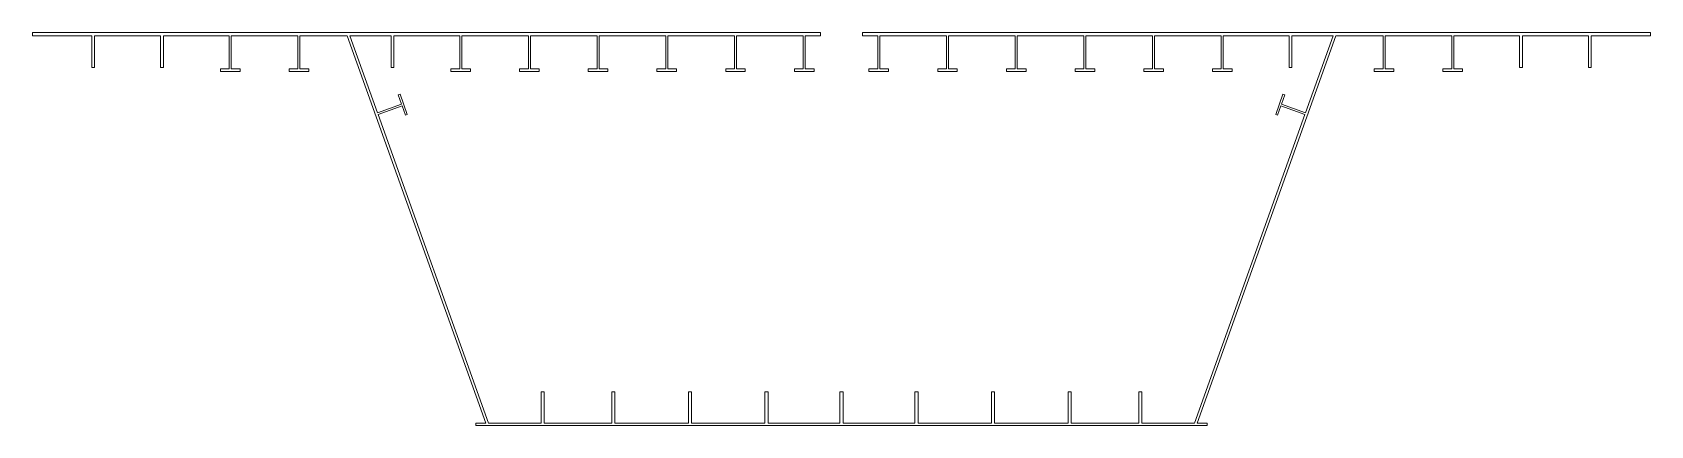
# Model space of a CAD drawing. Header units: millimetres. Extents: x 35651 to 43896, y -2000 to 0.
import ezdxf

# ---------------------------------------------------------------- set-up
doc = ezdxf.new("R2010")
doc.units = ezdxf.units.MM
doc.layers.add('钢构件', color=3, linetype='Continuous', lineweight=15)

msp = doc.modelspace()

# ---------------------------------------------------------------- linework, layer by layer
at = {"layer": '钢构件'}
msp.add_lwpolyline([(37561.5, -417.8), (37524.4, -314.3), (37514.9, -317.6), (37531.8, -364.7), (37409.5, -408.6), (37269.4, -18), (37478.5, -18), (37478.5, -178), (37492.5, -178), (37492.5, -18), (37828.5, -18), (37828.5, -186), (37783.5, -186), (37783.5, -198), (37883.5, -198), (37883.5, -186), (37838.5, -186), (37838.5, -18), (38178.5, -18), (38178.5, -186), (38133.5, -186), (38133.5, -198), (38233.5, -198), (38233.5, -186), (38188.5, -186), (38188.5, -18), (38528.5, -18), (38528.5, -186), (38483.5, -186), (38483.5, -198), (38583.5, -198), (38583.5, -186), (38538.5, -186), (38538.5, -18), (38878.5, -18), (38878.5, -186), (38833.5, -186), (38833.5, -198), (38933.5, -198), (38933.5, -186), (38888.5, -186), (38888.5, -18), (39228.5, -18), (39228.5, -186), (39183.5, -186), (39183.5, -198), (39283.5, -198), (39283.5, -186), (39238.5, -186), (39238.5, -18), (39578.5, -18), (39578.5, -186), (39533.5, -186), (39533.5, -198), (39633.5, -198), (39633.5, -186), (39588.5, -186), (39588.5, -18), (39666.3, -18), (39666.3, 0), (37254.5, 0), (35651.2, 0), (35651.2, -18), (35954.5, -18), (35954.5, -178), (35968.5, -178), (35968.5, -18), (36304.5, -18), (36304.5, -178), (36318.5, -178), (36318.5, -18), (36654.5, -18), (36654.5, -186), (36609.5, -186), (36609.5, -198), (36709.5, -198), (36709.5, -186), (36664.5, -186), (36664.5, -18), (37004.5, -18), (37004.5, -186), (36959.5, -186), (36959.5, -198), (37059.5, -198), (37059.5, -186), (37014.5, -186), (37014.5, -18), (37254.5, -18), (37961, -1988), (37911, -1988), (37911, -2000), (39715, -2000), (39773.5, -2000), (39832, -2000), (41636, -2000), (41636, -1988), (41586, -1988), (42292.5, -18), (42532.5, -18), (42532.5, -186), (42487.5, -186), (42487.5, -198), (42587.5, -198), (42587.5, -186), (42542.5, -186), (42542.5, -18), (42882.5, -18), (42882.5, -186), (42837.5, -186), (42837.5, -198), (42937.5, -198), (42937.5, -186), (42892.5, -186), (42892.5, -18), (43228.5, -18), (43228.5, -178), (43242.5, -178), (43242.5, -18), (43578.5, -18), (43578.5, -178), (43592.5, -178), (43592.5, -18), (43895.8, -18), (43895.8, 0), (42292.5, 0), (39880.7, 0), (39880.7, -18), (39958.5, -18), (39958.5, -186), (39913.5, -186), (39913.5, -198), (40013.5, -198), (40013.5, -186), (39968.5, -186), (39968.5, -18), (40308.5, -18), (40308.5, -186), (40263.5, -186), (40263.5, -198), (40363.5, -198), (40363.5, -186), (40318.5, -186), (40318.5, -18), (40658.5, -18), (40658.5, -186), (40613.5, -186), (40613.5, -198), (40713.5, -198), (40713.5, -186), (40668.5, -186), (40668.5, -18), (41008.5, -18), (41008.5, -186), (40963.5, -186), (40963.5, -198), (41063.5, -198), (41063.5, -186), (41018.5, -186), (41018.5, -18), (41358.5, -18), (41358.5, -186), (41313.5, -186), (41313.5, -198), (41413.5, -198), (41413.5, -186), (41368.5, -186), (41368.5, -18), (41708.5, -18), (41708.5, -186), (41663.5, -186), (41663.5, -198), (41763.5, -198), (41763.5, -186), (41718.5, -186), (41718.5, -18), (42054.5, -18), (42054.5, -178), (42068.5, -178), (42068.5, -18), (42277.6, -18), (42137.6, -408.6), (42015.2, -364.7), (42032.1, -317.6), (42022.6, -314.3), (41985.5, -417.8), (41994.9, -421.2), (42011.8, -374.1), (42134.2, -418), (41571.1, -1988), (41303.5, -1988), (41303.5, -1828), (41287.5, -1828), (41287.5, -1988), (40943.5, -1988), (40943.5, -1828), (40927.5, -1828), (40927.5, -1988), (40553.5, -1988), (40553.5, -1828), (40537.5, -1828), (40537.5, -1988), (40163.5, -1988), (40163.5, -1828), (40147.5, -1828), (40147.5, -1988), (39781.5, -1988), (39781.5, -1828), (39773.5, -1828), (39765.5, -1828), (39765.5, -1988), (39399.5, -1988), (39399.5, -1828), (39383.5, -1828), (39383.5, -1988), (39009.5, -1988), (39009.5, -1828), (38993.5, -1828), (38993.5, -1988), (38619.5, -1988), (38619.5, -1828), (38603.5, -1828), (38603.5, -1988), (38259.5, -1988), (38259.5, -1828), (38243.5, -1828), (38243.5, -1988), (37975.9, -1988), (37412.8, -418), (37535.2, -374.1), (37552.1, -421.2)], close=True, dxfattribs=at)

doc.saveas('drawing.dxf')
